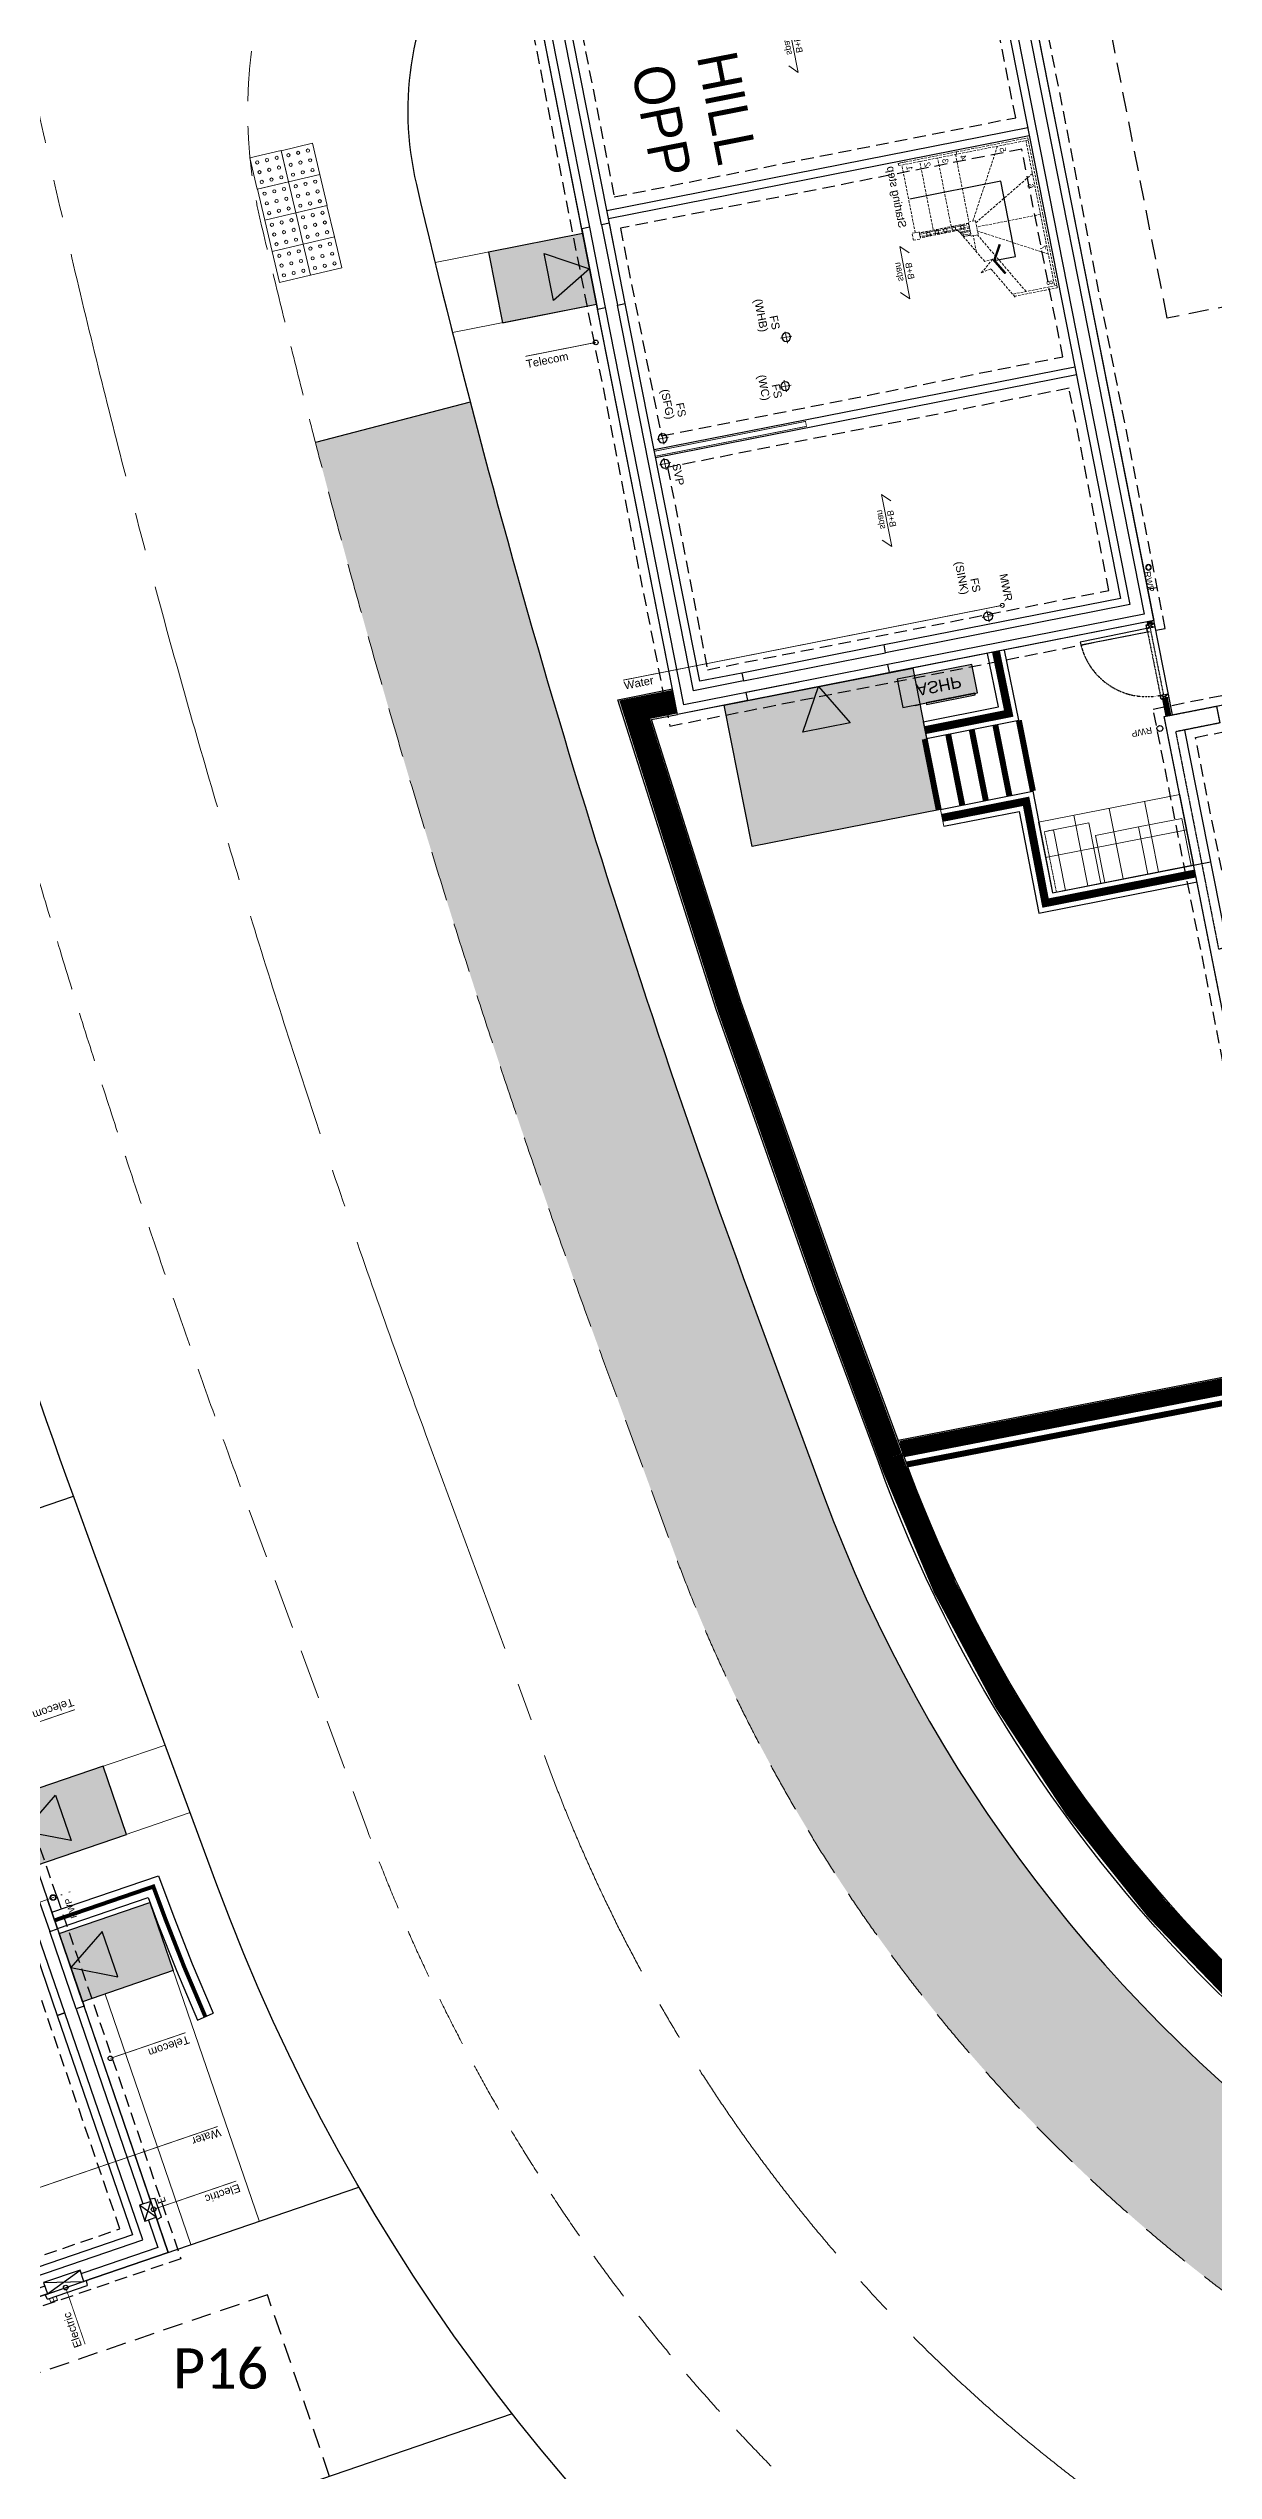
# Model space of a CAD drawing. Extents: x 287880777 to 288144713, y 62793326 to 63089570.
# Drawn here: x 287908694 to 287923253, y 63010993 to 63041266 of the extents above; entities that cross this region are included whole.
import ezdxf
from ezdxf.enums import TextEntityAlignment as Align

# ---------------------------------------------------------------- set-up
doc = ezdxf.new("R2010")
doc.units = 0
doc.set_wipeout_variables(frame=1)
for name, pattern in [('CENTER', [2, 1.25, -0.25, 0.25, -0.25]), ('Dash', [6.35, 3.175, -3.175]), ('DASHDOT', [25.4, 12.7, -6.35, 0, -6.35]), ('DASHED', [1.4, 0.7, -0.7]), ('DASHED2', [0.375, 0.25, -0.125]), ('HIDDEN', [9.525, 6.35, -3.175]), ('XREF - NORTHERN HIGHWAY DESIGN$0$CENTER2', [28.575, 19.05, -3.175, 3.175, -3.175]), ('XREF - NORTHERN HIGHWAY DESIGN$0$DASHED2', [0.375, 0.25, -0.125])]:
    doc.linetypes.add(name, pattern=pattern)
doc.layers.get('0').update_dxf_attribs({"color": 252})
for name, color, linetype in [('EXP - PEN 1', 1, 'Continuous'), ('NAR 1200h METAL RAILINGS', 160, 'DASHED'), ('NAR DETAIL', 2, 'Continuous'), ('NAR EXTERNAL WALLS', 2, 'Continuous'), ('NAR PARKING', 7, 'DASHED2'), ('NAR PATIO', 3, 'Continuous'), ('NAR PRIVATE DRIVE', 6, 'Continuous'), ('NAR PRIVATE PATH HATCH', 8, 'Continuous'), ('Wain-Centre Line', 10, 'Continuous'), ('Wain-Drainage Foul', 6, 'Continuous'), ('Wain-Drainage Foul Text', 2, 'Continuous'), ('Wain-Electrics', 3, 'Continuous'), ('Wain-Foundation acessories', 9, 'Continuous'), ('Wain-Foundation Line', 9, 'Continuous'), ('Wain-Meter box', 9, 'Continuous'), ('Wain-RWP', 9, 'Continuous'), ('Wain-Services Run (Electric)', 10, 'Continuous'), ('Wain-Services Run (Telecom)', 190, 'Continuous'), ('Wain-Stair 1', 2, 'Continuous'), ('Wain-Stair numbers', 9, 'Continuous'), ('Wain-Wall (Cavity Wall - Internal Leaf)', 4, 'Continuous'), ('Wain-Wall (External)', 4, 'Continuous')]:
    doc.layers.add(name, color=color, linetype=linetype)
for name, color, linetype, lineweight in [('EXP - STEPS', 240, 'Continuous', 18), ('NAR BIN STORAGE', 2, 'Continuous', 0), ('NAR CBF', 34, 'FENCELINE2', 0), ('NAR M4(2)', 94, 'Continuous', 30), ('NAR PATHS', 3, 'Continuous', 0), ('Wain-Text', 2, 'Continuous', 25), ('XREF - NORTHERN HIGHWAY DESIGN$0$EXP - HIGHWAY CENTRELINE', 3, 'XREF - NORTHERN HIGHWAY DESIGN$0$CENTER2', 18), ('XREF - NORTHERN HIGHWAY DESIGN$0$EXP - HIGHWAY CHANNEL', 4, 'XREF - NORTHERN HIGHWAY DESIGN$0$DASHED2', 9), ('XREF - NORTHERN HIGHWAY DESIGN$0$EXP - HIGHWAY FOOTWAY', 3, 'Continuous', 25), ('XREF - NORTHERN HIGHWAY DESIGN$0$EXP - HIGHWAY TACTILES', 1, 'Continuous', 9)]:
    doc.layers.add(name, color=color, linetype=linetype, lineweight=lineweight)
for name, color, linetype, true_color in [('NAR DOOR OPENINGS', 140, 'Continuous', 0x00bfff), ('NAR HOUSE TYPE NAMES', 1, 'Continuous', 0xff0000), ('Wain-Services Run (Water', 145, 'Continuous', 0x3481b8)]:
    doc.layers.add(name, color=color, linetype=linetype, true_color=true_color)
doc.layers.add('NAR Retaining Wall', color=222, linetype='Continuous', lineweight=13, true_color=0xcc0099)
doc.layers.add('Wain-Mains Water Riser', color=152, linetype='Continuous', lineweight=25, true_color=0x2776bb)
doc.layers.add('XREF - NORTHERN HIGHWAY DESIGN$0$EXP - ADOPTABLE GRASS MARGIN', color=252, linetype='Continuous', plot=False)
doc.styles.add('DD Arial Narrow', font='ARIALN.TTF', dxfattribs={"height": 100})
doc.styles.get("Standard").update_dxf_attribs({"font": 'arial.ttf'})
doc.styles.add('XREF - ARCHITECT LAYOUT$0$DD Arial Narrow', font='ARIALN.TTF', dxfattribs={"height": 100})
doc.linetypes.add('FENCELINE2', pattern='A,0.25,-0.1,[132,ltypeshp.shx,S=0.1,R=0,X=-0.1,Y=0],-0.1,1', length=1.45)

# ---------------------------------------------------------------- blocks, each defined once
blk = doc.blocks.new('Wall mounted meter - Electric (Plan)')
blk.add_wipeout([(-7157, 85115), (-7157, 84635), (-7007, 84635), (-7007, 85115)])
for p, q in [((-7217, 85137), (-7157, 85147)), ((-7217, 85137), (-7217, 84613)), ((-7157, 85147), (-7157, 84603)), ((-7007, 85115), (-7157, 85115)), ((-7007, 84635), (-7007, 85115)), ((-7157, 84603), (-7217, 84613)), ((-7157, 84635), (-7007, 84635))]:
    blk.add_line(p, q)
at = {"color": 9}
for p, q in [((-7157, 85115), (-7007, 84635)), ((-7007, 85115), (-7157, 84635))]:
    blk.add_line(p, q, dxfattribs=at)
at = {"lineweight": 0, "insert": (-7368, 85117), "char_height": 100, "width": 133.81, "attachment_point": 1, "line_spacing_factor": 0.9}
blk.add_mtext('\\A1;\\pi78.42052,t378.42052;{\\fCalibri|b0|i0|c0|p34;E}', dxfattribs=at)
blk = doc.blocks.new('RWP')
for radius in [35, 31.5]:
    blk.add_circle((35, 35), radius)
blk = doc.blocks.new('Slimline meter box front')
at = {"color": 0, "linetype": 'ByBlock', "lineweight": -2, "transparency": 16777216}
blk.add_wipeout([(62, 206), (271, 206), (271, 356), (62, 356)], dxfattribs=at)
for p, q in [((271, 356), (62, 356)), ((62, 356), (62, 206)), ((271, 206), (271, 356)), ((30, 206), (303, 206)), ((40, 146), (30, 206)), ((40, 146), (293, 146)), ((303, 206), (293, 146))]:
    blk.add_line(p, q, dxfattribs=at)
at = {"color": 9}
for p, q in [((62, 206), (271, 356)), ((62, 356), (271, 206))]:
    blk.add_line(p, q, dxfattribs=at)
at = {"lineweight": 0, "insert": (123, 128), "char_height": 100, "width": 133.81, "attachment_point": 1, "line_spacing_factor": 0.9}
blk.add_mtext('\\A1;\\pi78.42052,t378.42052;{\\fCalibri|b0|i0|c0|p34;E}', dxfattribs=at)
blk = doc.blocks.new('A$Cee92f38c')
at = {"layer": 'NAR M4(2)', "ltscale": 10, "transparency": 33554585}
h = blk.add_hatch(color=256, dxfattribs=at)
h.dxf.hatch_style = 1
h.paths.add_polyline_path([(0, 1.2), (0.9, 1.2), (0.9, 0), (0, 0)])
at = {"layer": 'NAR M4(2)', "ltscale": 0.25}
blk.add_lwpolyline([(0, 1.2), (0, 0), (0.9, 0), (0.9, 1.2)], close=True, dxfattribs=at)
blk = doc.blocks.new('A$C3d9247a0')
at = {"layer": 'NAR DOOR OPENINGS', "transparency": 33554610}
h = blk.add_hatch(color=256, dxfattribs=at)
h.dxf.hatch_style = 1
h.paths.add_polyline_path([(450, 1200), (150, 680), (750, 680)])
at = {"layer": 'NAR DOOR OPENINGS'}
blk.add_lwpolyline([(450, 1200), (150, 680), (750, 680)], close=True, dxfattribs=at)
at = {"layer": 'NAR M4(2)', "ltscale": 10, "transparency": 33554585, "xscale": -1000, "yscale": 1000, "zscale": 1000}
blk.add_blockref('A$Cee92f38c', (900, 0), dxfattribs=at)
blk = doc.blocks.new('A$C324e72f9')
at = {"layer": 'NAR DOOR OPENINGS', "transparency": 33554610}
h = blk.add_hatch(color=256, dxfattribs=at)
h.dxf.hatch_style = 1
h.paths.add_polyline_path([(1200, 0), (900, 520), (1500, 520)])
at = {"layer": 'NAR PRIVATE PATH HATCH', "transparency": 33554597}
h = blk.add_hatch(color=256, dxfattribs=at)
h.dxf.hatch_style = 1
h.paths.add_polyline_path([(2400, 0), (0, 0), (0, 1800), (2400, 1800)])
at = {"layer": 'NAR DOOR OPENINGS'}
blk.add_lwpolyline([(1200, 0), (900, 520), (1500, 520)], close=True, dxfattribs=at)
at = {"layer": 'NAR PATIO'}
blk.add_lwpolyline([(2400, 0), (0, 0), (0, 1800), (2400, 1800)], close=True, dxfattribs=at)
blk = doc.blocks.new('Span symbol - Beam & block')
at = {"linetype": 'Continuous', "lineweight": 13}
for p, q in [((-5342, 71790), (-6007, 71790)), ((-6007, 71790), (-5906, 71689)), ((-5442, 71890), (-5342, 71790))]:
    blk.add_line(p, q, dxfattribs=at)
at = {"insert": (-5770, 71896), "char_height": 80, "attachment_point": 1, "line_spacing_factor": 0.9}
blk.add_mtext('B+B\\Pspan', dxfattribs=at)
blk = doc.blocks.new('Drainage Pipe')
at = {"linetype": 'CENTER', "lineweight": 13, "ltscale": 20}
for p, q in [((-41756, 78762), (-41756, 78612)), ((-41681, 78687), (-41831, 78687))]:
    blk.add_line(p, q, dxfattribs=at)
blk.add_circle((-41756, 78687), 55)
blk = doc.blocks.new('Stairs Subs (Hillgrove)')
at = {"layer": 'Wain-Stair 1', "color": 9, "linetype": 'HIDDEN', "lineweight": 9, "ltscale": 5}
for p, q in [((12, 1601, 0), (12, 2148, 0)), ((42, 2148, 0), (943, 2148, 0)), ((42, 2148, 0), (42, 1585, 0)), ((943, 2148, 0), (1893, 2148, 0)), ((1893, 2148, 0), (1893, 1238, 0)), ((1922, 1238, 0), (1922, 2148, 0)), ((943, 2119, 0), (42, 2119, 0)), ((447, 2119, 0), (901, 1307, 0)), ((1893, 2119, 0), (943, 2119, 0)), ((952, 2119, 0), (952, 1307, 0)), ((1473, 2119, 0), (1007, 1307, 0)), ((42, 1756, 0), (853, 1297, 0)), ((1893, 1756, 0), (1033, 1273, 0)), ((649, 1243, 0), (853, 1243, 0)), ((1033, 1307, 0), (943, 1307, 0)), ((943, 1217, 0), (1033, 1217, 0)), ((955, 1217, 0), (955, 589, 0)), ((958, 1217, 0), (958, 589, 0)), ((972, 1217, 0), (972, 589, 0)), ((1002, 1217, 0), (972, 1217, 0)), ((1002, 589, 0), (1002, 1217, 0)), ((1016, 1217, 0), (1016, 589, 0)), ((1019, 1217, 0), (1019, 589, 0)), ((1033, 1217, 0), (1033, 1307, 0)), ((1893, 1223, 0), (1033, 1223, 0)), ((966, 1110, 0), (966, 1151, 0)), ((1007, 1110, 0), (966, 1110, 0)), ((966, 1002, 0), (966, 1043, 0)), ((1007, 1002, 0), (966, 1002, 0)), ((966, 894, 0), (966, 935, 0)), ((966, 1151, 0), (1007, 1151, 0)), ((966, 1043, 0), (1007, 1043, 0)), ((966, 935, 0), (1007, 935, 0)), ((1007, 1151, 0), (1007, 1110, 0)), ((1007, 1043, 0), (1007, 1002, 0)), ((1007, 935, 0), (1007, 894, 0)), ((1019, 995, 0), (1893, 995, 0)), ((1007, 894, 0), (966, 894, 0)), ((966, 786, 0), (966, 827, 0)), ((1007, 786, 0), (966, 786, 0)), ((966, 678, 0), (966, 719, 0)), ((1007, 678, 0), (966, 678, 0)), ((966, 827, 0), (1007, 827, 0)), ((966, 719, 0), (1007, 719, 0)), ((1007, 827, 0), (1007, 786, 0)), ((1007, 719, 0), (1007, 678, 0)), ((1032, 767, 0), (1893, 767, 0)), ((1032, 589, 0), (942, 589, 0)), ((942, 499, 0), (942, 589, 0)), ((942, 499, 0), (1032, 499, 0)), ((972, 589, 0), (1002, 589, 0)), ((1032, 499, 0), (1032, 589, 0)), ((1032, 539, 0), (1893, 539, 0)), ((1922, 499, 0), (1922, 535, 0))]:
    blk.add_line(p, q, dxfattribs=at)
at = {"layer": 'Wain-Stair 1', "color": 9, "linetype": 'HIDDEN', "lineweight": 9, "ltscale": 3}
for p, q in [((853, 1307, 0), (853, 1217, 0)), ((943, 1307, 0), (853, 1307, 0)), ((853, 1217, 0), (943, 1217, 0)), ((866, 1120, 0), (866, 1217, 0)), ((868, 1119, 0), (868, 1217, 0)), ((884, 1110, 0), (884, 1217, 0)), ((884, 1217, 0), (912, 1217, 0)), ((912, 1217, 0), (912, 1094, 0)), ((928, 1085, 0), (928, 1217, 0)), ((930, 1084, 0), (930, 1217, 0)), ((878, 1114, 0), (878, 1125, 0)), ((878, 1125, 0), (918, 1125, 0)), ((918, 1125, 0), (918, 1090, 0)), ((1922, 499, 0), (1922, 589, 0))]:
    blk.add_line(p, q, dxfattribs=at)
at = {"layer": 'Wain-Stair 1', "color": 9, "linetype": 'HIDDEN', "lineweight": 9, "ltscale": 3, "elevation": 0}
blk.add_lwpolyline([(12, 2148), (42, 2148)], dxfattribs=at)
at = {"layer": 'Wain-Stair 1', "color": 9, "linetype": 'HIDDEN', "lineweight": 9, "ltscale": 5, "elevation": 0}
for points in [[(1893, 2148), (1922, 2148)], [(0, 1608), (407, 1379), (378, 1252), (519, 1428), (509, 1322), (955, 1070)]]:
    blk.add_lwpolyline(points, dxfattribs=at)
blk.add_lwpolyline([(1893, 499), (1922, 499), (1922, 1238), (1893, 1238)], close=True, dxfattribs=at)
at = {"layer": 'Wain-Stair numbers', "color": 9, "const_width": 30, "elevation": 0}
blk.add_lwpolyline([(312, 1548), (312, 1548), (498, 1441), (684, 1548), (684, 1548)], dxfattribs=at)
at = {"layer": 'Wain-Stair numbers', "elevation": 0}
blk.add_lwpolyline([(498, 1441), (498, 1713), (1456, 1713), (1456, 554)], dxfattribs=at)
at = {"layer": 'Wain-Stair 1', "color": 9, "linetype": 'HIDDEN', "lineweight": 9, "ltscale": 5}
for s, p in [('8', (93, 2029, 0)), ('7', (536, 2029, 0)), ('6', (1325, 2029, 0)), ('5', (1838, 1777, 0)), ('4', (1838, 1273, 0)), ('3', (1838, 1045, 0)), ('2', (1838, 817, 0)), ('1', (1838, 589, 0))]:
    blk.add_text(s, height=75, dxfattribs=at).set_placement(p, align=Align.CENTER)
at = {"layer": 'Wain-Stair numbers', "color": 9, "insert": (1514, 449, 0), "char_height": 100, "width": 1584.27, "attachment_point": 2, "line_spacing_factor": 0.9}
blk.add_mtext('Starting step ', dxfattribs=at)
blk = doc.blocks.new('ASHP')
at = {"transparency": 33554457}
h = blk.add_hatch(color=256, dxfattribs=at)
h.dxf.hatch_style = 1
h.paths.add_polyline_path([(548853, -2506), (548853, -2866), (547903, -2866), (547903, -2506)])
at = {"flags": 128}
blk.add_lwpolyline([(548853, -2506), (548853, -2866), (547903, -2866), (547903, -2506)], close=True, dxfattribs=at)
for points in [[(548098, -2496), (548058, -2496), (548058, -2506), (548098, -2506)], [(548199, -2488), (548821, -2488), (548821, -2506), (548199, -2506)]]:
    blk.add_lwpolyline(points, close=True)
at = {"layer": 'Wain-Electrics', "lineweight": 0, "insert": (548112, -2609), "char_height": 150, "width": 2397.38, "attachment_point": 1, "line_spacing_factor": 0.9}
blk.add_mtext('\\A1;ASHP ', dxfattribs=at)
at = {"layer": 'Wain-Text', "lineweight": 0, "insert": (548112, -2609), "char_height": 150, "width": 2397.38, "attachment_point": 1, "line_spacing_factor": 0.9}
blk.add_mtext('\\A1;ASHP ', dxfattribs=at)
blk = doc.blocks.new('XREF - NORTHERN HIGHWAY DESIGN$0$TACTILES')
at = {"layer": 'XREF - NORTHERN HIGHWAY DESIGN$0$EXP - HIGHWAY TACTILES'}
blk.add_lwpolyline([(0.4, 0), (0.4, 0.4), (0, 0.4), (0, 0)], close=True, dxfattribs=at)
for centre in [(0.075, 0.325), (0.2, 0.325), (0.325, 0.325), (0.075, 0.2), (0.075, 0.075), (0.2, 0.2), (0.2, 0.075), (0.325, 0.2), (0.325, 0.075)]:
    blk.add_circle(centre, 0.02, dxfattribs=at)
blk = doc.blocks.new('XREF - NORTHERN HIGHWAY DESIGN')
at = {"layer": 'XREF - NORTHERN HIGHWAY DESIGN$0$EXP - ADOPTABLE GRASS MARGIN'}
h = blk.add_hatch(dxfattribs=at)
h.set_pattern_fill('AR-SAND', color=256, scale=0.01)
h.paths.add_polyline_path([(468.959, 301.48), (467.023, 300.976, 0.024725), (470.653, 289.415), (471.498, 287.125, 0.152288), (478.941, 277.452), (480.091, 279.089, -0.152288), (473.374, 287.817), (472.529, 290.108, -0.024725)])
at = {"layer": 'XREF - NORTHERN HIGHWAY DESIGN$0$EXP - HIGHWAY CENTRELINE', "ltscale": 0.15}
blk.add_lwpolyline([(462.3, 311.733, 0.04799), (468.401, 288.584), (469.92, 284.469, 0.304237), (487.966, 271.408), (527.469, 269.993, 0.023661), (572.397, 270.509, -0.011704), (594.617, 271.296), (625.382, 271.665)], format="xyb", dxfattribs=at)
at = {"layer": 'XREF - NORTHERN HIGHWAY DESIGN$0$EXP - HIGHWAY CHANNEL', "ltscale": 2.5, "flags": 128}
blk.add_lwpolyline([(576.797, 268.345, 0.002257), (572.538, 268.113, -0.023661), (527.383, 267.594), (487.88, 269.01, -0.304237), (467.669, 283.638), (466.15, 287.753, -0.031707), (461.53, 303.22, 0.404722), (454.525, 307.757), (452.396, 307.338), (451.469, 312.048), (472.074, 316.103), (473.001, 311.393), (471.019, 311.003, 0.425152), (466.338, 303.74, 0.030534), (470.653, 289.415), (471.498, 287.125, 0.304237), (489.996, 273.737), (522.189, 272.583)], format="xyb", dxfattribs=at)
at = {"layer": 'XREF - NORTHERN HIGHWAY DESIGN$0$EXP - HIGHWAY FOOTWAY', "flags": 128}
blk.add_lwpolyline([(576.897, 266.347, 0.002257), (572.655, 266.117, -0.023661), (527.311, 265.595), (487.809, 267.011, -0.304237), (465.792, 282.946), (464.273, 287.06, -0.031707), (459.582, 302.77, 0.404722), (454.912, 305.795), (450.82, 304.99), (449.391, 312.25), (473.92, 317.078), (475.349, 309.817), (471.405, 309.041, 0.425152), (468.285, 304.199, 0.030534), (472.529, 290.108), (473.374, 287.817, 0.304237), (490.067, 275.736), (522.261, 274.582)], format="xyb", dxfattribs=at)
blk.add_lwpolyline([(468.959, 301.48), (467.023, 300.976)], dxfattribs=at)
at = {"layer": 'XREF - NORTHERN HIGHWAY DESIGN$0$EXP - HIGHWAY TACTILES', "rotation": 283.2651855370171}
for p in [(466.206, 304.531), (466.596, 304.622), (466.688, 304.233), (466.298, 304.141), (466.39, 303.752), (466.779, 303.844), (466.482, 303.363), (466.871, 303.454)]:
    blk.add_blockref('XREF - NORTHERN HIGHWAY DESIGN$0$TACTILES', p, dxfattribs=at)

msp = doc.modelspace()

# ---------------------------------------------------------------- linework, layer by layer
at = {"layer": 'Defpoints'}
for points in [[(287920613, 63043708), (287922505, 63034115), (287916554, 63032941), (287914663, 63042535), (287916318, 63042861), (287916166, 63043634), (287918805, 63044154), (287918958, 63043382)], [(287927314, 63027315), (287923879, 63026636), (287922636, 63032916), (287926071, 63033596)]]:
    msp.add_lwpolyline(points, close=True, dxfattribs=at)
at = {"layer": 'EXP - STEPS'}
for p, q in [((287919643, 63032634), (287920820, 63032867)), ((287919818, 63031751), (287920995, 63031984))]:
    msp.add_line(p, q, dxfattribs=at)
at = {"layer": 'EXP - STEPS', "const_width": 75}
for points in [[(287919818, 63031751), (287919643, 63032634)], [(287920112, 63031809), (287919937, 63032692)], [(287920406, 63031868), (287920231, 63032751)], [(287920701, 63031926), (287920526, 63032809)], [(287920820, 63032867), (287920995, 63031984)]]:
    msp.add_lwpolyline(points, dxfattribs=at)
at = {"layer": 'NAR 1200h METAL RAILINGS', "ltscale": 250, "const_width": 50}
msp.add_lwpolyline([(287908770, 63017869), (287910004, 63018292), (287910159, 63017876), (287910391, 63017285), (287910654, 63016666)], dxfattribs=at)
at = {"layer": 'NAR BIN STORAGE', "linetype": 'Dash', "ltscale": 0.025}
msp.add_lwpolyline([(287921252, 63031499), (287921139, 63031476), (287921289, 63030721), (287921401, 63030743)], dxfattribs=at)
at = {"layer": 'NAR BIN STORAGE'}
for points in [[(287921401, 63030743), (287921252, 63031499), (287921694, 63031586), (287921843, 63030830)], [(287921892, 63030840), (287921776, 63031429), (287922315, 63031535), (287922431, 63030946)], [(287922431, 63030946), (287922315, 63031535), (287922855, 63031642), (287922971, 63031053)]]:
    msp.add_lwpolyline(points, close=True, dxfattribs=at)
at = {"layer": 'NAR CBF', "ltscale": 1200, "transparency": 33554687, "const_width": 75}
for points in [[(287922453, 63034104), (287922459, 63034072)], [(287922645, 63033141), (287922688, 63032927)], [(287965021, 63027585), (287961143, 63026812), (287940057, 63027576), (287919421, 63023567)]]:
    msp.add_lwpolyline(points, dxfattribs=at)
at = {"layer": 'NAR DETAIL', "flags": 128}
for points in [[(287922420, 63034014), (287921587, 63033847), (287921594, 63033810), (287922428, 63033976)], [(287922518, 63034033), (287922420, 63034014), (287922410, 63034063), (287922508, 63034082)], [(287922695, 63033151), (287922597, 63033131), (287922587, 63033180), (287922685, 63033200)]]:
    msp.add_lwpolyline(points, close=True, dxfattribs=at)
for points in [[(287922410, 63034063), (287922518, 63034033)], [(287922420, 63034014), (287922508, 63034082)], [(287922587, 63033180), (287922695, 63033151)], [(287922597, 63033131), (287922685, 63033200)]]:
    msp.add_lwpolyline(points, dxfattribs=at)
at = {"layer": 'NAR DETAIL', "linetype": 'DASHED', "ltscale": 0.005, "flags": 128}
msp.add_lwpolyline([(287922420, 63034014), (287922587, 63033180), (287922630, 63033189), (287922463, 63034022)], close=True, dxfattribs=at)
at = {"layer": 'NAR DETAIL', "linetype": 'DASHED', "ltscale": 0.2}
msp.add_arc((287922420, 63034014), 850, 193.7323, 281.3124, dxfattribs=at)
at = {"layer": 'NAR EXTERNAL WALLS'}
for points in [[(287922427, 63034508), (287922537, 63034530)], [(287919625, 63032850), (287920566, 63033037), (287920429, 63033705)], [(287919666, 63032639), (287920820, 63032869), (287920640, 63033747)], [(287919841, 63031755), (287920995, 63031982), (287921239, 63030710), (287923216, 63031101)], [(287919882, 63031544), (287920825, 63031730), (287921068, 63030457), (287923047, 63030849)], [(287965080, 63027918), (287961117, 63027128), (287940032, 63027892), (287919311, 63023867)], [(287965002, 63027683), (287961135, 63026912), (287940049, 63027676), (287919387, 63023662)], [(287908735, 63017971), (287910069, 63018428)], [(287910069, 63018428), (287910259, 63017914), (287910491, 63017326), (287910753, 63016708)], [(287908805, 63017767), (287909940, 63018156), (287910058, 63017837), (287910292, 63017244), (287910555, 63016624)], [(287910555, 63016624), (287910753, 63016708)]]:
    msp.add_lwpolyline(points, dxfattribs=at)
for points in [[(287923622, 63016664, -0.118675), (287919064, 63023600), (287918271, 63025747), (287917039, 63029252), (287915810, 63033126), (287916491, 63033260)], [(287923560, 63017174, -0.112952), (287919369, 63023711), (287918577, 63025857), (287917347, 63029355), (287916230, 63032877), (287916554, 63032941)]]:
    msp.add_lwpolyline(points, format="xyb", dxfattribs=at)
at = {"layer": 'NAR PARKING', "ltscale": 1000}
msp.add_lwpolyline([(287922674, 63037896), (287921750, 63042606), (287924105, 63043068), (287925029, 63038358)], close=True, dxfattribs=at)
at = {"layer": 'NAR PATHS'}
msp.add_line((287919882, 63031544), (287919625, 63032850), dxfattribs=at)
for points in [[(287913525, 63038589), (287915369, 63038953), (287915543, 63038070), (287913742, 63037714)], [(287921948, 63031768), (287922122, 63030886)], [(287922390, 63031856), (287922564, 63030973)], [(287921152, 63031153), (287922918, 63031501)], [(287921507, 63031681), (287921681, 63030798)], [(287910153, 63020060), (287908242, 63019410), (287908535, 63018556), (287910464, 63019217)]]:
    msp.add_lwpolyline(points, dxfattribs=at)
msp.add_lwpolyline([(287921239, 63030711), (287921065, 63031594), (287922831, 63031943), (287923005, 63031060)], close=True, dxfattribs=at)
at = {"layer": 'NAR PRIVATE DRIVE'}
for points in [[(287920324, 63045177), (287922737, 63032936), (287925970, 63033576), (287923180, 63047778)], [(287906912, 63029454), (287904590, 63028636), (287896134, 63026970), (287896425, 63025495), (287898487, 63019569), (287909007, 63023172)]]:
    msp.add_lwpolyline(points, dxfattribs=at)
at = {"layer": 'NAR Retaining Wall', "linetype": 'DASHED', "ltscale": 250}
for points, const_width in [([(287919646, 63032745), (287920693, 63032953), (287920534, 63033726)], 100), ([(287919862, 63031649), (287920910, 63031856), (287921153, 63030584), (287923026, 63030954)], 100), ([(287964981, 63027789), (287961126, 63027020), (287940040, 63027784), (287919349, 63023765)], 200)]:
    msp.add_lwpolyline(points, dxfattribs=dict(at, const_width=const_width))
at = {"layer": 'NAR Retaining Wall', "linetype": 'DASHED', "ltscale": 250, "const_width": 300}
msp.add_lwpolyline([(287919269, 63023511, -0.002184), (287919216, 63023655), (287918424, 63025802), (287917193, 63029303), (287916020, 63033002), (287916523, 63033101)], format="xyb", dxfattribs=at)
at = {"layer": 'NAR Retaining Wall', "linetype": 'Continuous', "ltscale": 250, "const_width": 300}
msp.add_lwpolyline([(287923652, 63016859, -0.114869), (287919269, 63023511, -0.109257)], format="xyb", dxfattribs=at)
at = {"layer": 'Wain-Centre Line', "linetype": 'DASHDOT', "lineweight": 15, "ltscale": 15}
msp.add_line((287899572, 63015011), (287908964, 63018227), dxfattribs=at)
msp.add_line((287899572, 63015011), (287908964, 63018227), dxfattribs=at)
at = {"layer": 'Wain-Foundation Line', "linetype": 'HIDDEN', "ltscale": 25}
for points in [[(287916173, 63042959), (287914518, 63042632), (287916457, 63032796), (287922650, 63034017), (287920711, 63043853), (287919055, 63043527)], [(287916878, 63042486), (287915222, 63042160), (287915764, 63039411), (287920780, 63040400), (287920238, 63043149), (287918583, 63042822)], [(287908797, 63018170), (287907246, 63022700), (287898188, 63019598), (287899739, 63015068)]]:
    msp.add_lwpolyline(points, dxfattribs=at)
for points in [[(287921369, 63037411), (287920857, 63040007), (287915842, 63039018), (287916353, 63036422)], [(287921945, 63034490), (287921447, 63037019), (287916431, 63036030), (287916929, 63033501)], [(287927452, 63027223), (287923786, 63026498), (287922498, 63033009), (287926164, 63033734)], [(287926923, 63027577), (287924140, 63027026), (287923027, 63032655), (287925810, 63033205)]]:
    msp.add_lwpolyline(points, close=True, dxfattribs=at)
at = {"layer": 'Wain-Mains Water Riser', "lineweight": 0}
msp.add_circle((287920612, 63034305), 25, dxfattribs=at)
at = {"layer": 'Wain-RWP'}
msp.add_circle((287922582, 63032766), 37.5, dxfattribs=at)
at = {"layer": 'Wain-Services Run (Telecom)', "const_width": 10}
for points in [[(287915533, 63037591), (287914653, 63037417)], [(287908086, 63020182), (287909023, 63020503)], [(287909468, 63016145), (287910406, 63016466)]]:
    msp.add_lwpolyline(points, dxfattribs=at)
at = {"layer": 'Wain-Services Run (Telecom)'}
for centre in [(287915533, 63037591), (287909468, 63016145)]:
    msp.add_circle(centre, 29, dxfattribs=at)
at = {"layer": 'Wain-Services Run (Water', "const_width": 10}
for points in [[(287920612, 63034305), (287915874, 63033370)], [(287901472, 63012096), (287910808, 63015293)]]:
    msp.add_lwpolyline(points, dxfattribs=at)
at = {"layer": 'Wain-Wall (Cavity Wall - Internal Leaf)'}
for points in [[(287908899, 63016713), (287908567, 63017681), (287908473, 63017648), (287908804, 63016681)], [(287900807, 63013110), (287901524, 63011017), (287909871, 63013875), (287908899, 63016713), (287908804, 63016681), (287909744, 63013937), (287901586, 63011144), (287900902, 63013142)]]:
    msp.add_lwpolyline(points, close=True, dxfattribs=at)
at = {"layer": 'Wain-Wall (External)'}
for points in [[(287915357, 63039013), (287914663, 63042535), (287916318, 63042861), (287916166, 63043634), (287918805, 63044154), (287918958, 63043382), (287920613, 63043708), (287922505, 63034115), (287919203, 63033464)], [(287915458, 63039032), (287914783, 63042454), (287916439, 63042781), (287916287, 63043553), (287918725, 63044034), (287918877, 63043261)], [(287915605, 63039061), (287914959, 63042336), (287916615, 63042662), (287916463, 63043435), (287918606, 63043858), (287918759, 63043085), (287920414, 63043411), (287922208, 63034314), (287919154, 63033711)], [(287915766, 63038762), (287915077, 63042257), (287916733, 63042584), (287916580, 63043356), (287918528, 63043740), (287918680, 63042968)], [(287918877, 63043261), (287920533, 63043588), (287922384, 63034195), (287919183, 63033564)], [(287918680, 63042968), (287920336, 63043294), (287922091, 63034392), (287919135, 63033810)], [(287915672, 63039240), (287920931, 63040277)], [(287915691, 63039142), (287920950, 63040178)], [(287917427, 63033114), (287916554, 63032941), (287915555, 63038009)], [(287918070, 63033345), (287916635, 63033062), (287915656, 63038029)], [(287917379, 63033361), (287916753, 63033238), (287915803, 63038058)], [(287917359, 63033459), (287916832, 63033356), (287915901, 63038078)], [(287916261, 63036251), (287921520, 63037288)], [(287916280, 63036153), (287921539, 63037190)], [(287908583, 63018097), (287908709, 63017729), (287908806, 63017763), (287908680, 63018130)]]:
    msp.add_lwpolyline(points, dxfattribs=at)
for points in [[(287915656, 63038029), (287915458, 63039032), (287915357, 63039013), (287915555, 63038009)], [(287915901, 63038078), (287915703, 63039081), (287915605, 63039061), (287915803, 63038058)], [(287919135, 63033810), (287917359, 63033459), (287917379, 63033361), (287919154, 63033711)], [(287919183, 63033564), (287917408, 63033214), (287917427, 63033114), (287919203, 63033464)], [(287927314, 63027315), (287923879, 63026636), (287922636, 63032916), (287923289, 63033045), (287923330, 63032835), (287922889, 63032747), (287922889, 63032747), (287922889, 63032747), (287924048, 63026888), (287924048, 63026888), (287924048, 63026888), (287927061, 63027484), (287925902, 63033343), (287925902, 63033343), (287925902, 63033343), (287925902, 63033343), (287925902, 63033343), (287925571, 63033278), (287925529, 63033489), (287926071, 63033596)], [(287909041, 63016762), (287908709, 63017729), (287908806, 63017763), (287909138, 63016795)], [(287909041, 63016762), (287910061, 63013782), (287901431, 63010826), (287900665, 63013061), (287900568, 63013028), (287901367, 63010696), (287910191, 63013718), (287909138, 63016795)]]:
    msp.add_lwpolyline(points, close=True, dxfattribs=at)
at = {"layer": 'Wain-Wall (External)', "linetype": 'HIDDEN', "ltscale": 25, "const_width": 10}
msp.add_lwpolyline([(287918166, 63036542), (287918154, 63036604), (287916265, 63036231), (287916277, 63036169)], close=True, dxfattribs=at)
at = {"layer": 'Wain-Wall (External)', "linetype": 'HIDDEN'}
msp.add_lwpolyline([(287927314, 63027315), (287923879, 63026636), (287922636, 63032916), (287923289, 63033045), (287923330, 63032835), (287922779, 63032725), (287923315, 63030011), (287923426, 63030033), (287923511, 63029602), (287923401, 63029580), (287923959, 63026756), (287927193, 63027396), (287926635, 63030219), (287926524, 63030198), (287926439, 63030629), (287926549, 63030651), (287926013, 63033365), (287925571, 63033278), (287925529, 63033489), (287926071, 63033596)], close=True, dxfattribs=at)

# ---------------------------------------------------------------- block references
at = {"layer": 'Defpoints', "linetype": 'Continuous', "xscale": -1, "rotation": 191.1529731547568}
msp.add_blockref('ASHP', (287382299, 62924589), dxfattribs=at)
at = {"layer": 'NAR M4(2)', "xscale": -1}
for p, rotation in [((287914366, 63037837), 281.1529731547569), ((287909378, 63019796), 108.9035456239065)]:
    msp.add_blockref('A$C3d9247a0', p, dxfattribs=dict(at, rotation=rotation))
at = {"layer": 'NAR M4(2)', "rotation": 108.9035456239065}
msp.add_blockref('A$C3d9247a0', (287910253, 63017242), dxfattribs=at)
at = {"layer": 'NAR PATIO', "rotation": 191.1529731547568}
msp.add_blockref('A$C324e72f9', (287919493, 63033521), dxfattribs=at)
at = {"layer": 'Wain-Drainage Foul', "lineweight": 0, "xscale": -1}
for p, rotation in [((288003191, 63011910), 101.1529731547568), ((287832623, 63062791), 281.1529731547569), ((287942116, 63121670), 191.1529731547568), ((287942145, 63121352), 191.1529731547568)]:
    msp.add_blockref('Drainage Pipe', p, dxfattribs=dict(at, rotation=rotation))
at = {"layer": 'Wain-Drainage Foul', "lineweight": 0, "rotation": 101.1529731547569}
msp.add_blockref('Drainage Pipe', (287989559, 63090356), dxfattribs=at)
at = {"layer": 'Wain-Foundation acessories', "xscale": -1, "rotation": 281.1529731547569}
for p in [(287846467, 63032974), (287847863, 63030143, 0), (287847635, 63027047)]:
    msp.add_blockref('Span symbol - Beam & block', p, dxfattribs=at)
at = {"layer": 'Wain-RWP', "xscale": -1, "rotation": 281.1529731547569}
msp.add_blockref('RWP', (287922412, 63034739), dxfattribs=at)
at = {"layer": 'Wain-RWP', "rotation": 108.9035456239065}
msp.add_blockref('RWP', (287908796, 63018133), dxfattribs=at)
at = {"layer": 'Wain-Stair 1', "xscale": -1, "rotation": 281.1529731547569}
msp.add_blockref('Stairs Subs (Hillgrove)', (287919195, 63037847, 0), dxfattribs=at)

# ---------------------------------------------------------------- texts
at = {"layer": 'NAR HOUSE TYPE NAMES', "insert": (287917557, 63039880, 0), "char_height": 500, "attachment_point": 3, "rotation": 281.153, "style": 'DD Arial Narrow'}
msp.add_mtext_dynamic_manual_height_columns('{\\fGill Sans MT|b0|i0|c0|p34;HILL\\POPP}', width=2588.93, gutter_width=12.5, heights=[0], dxfattribs=at)
at = {"layer": 'NAR PARKING', "insert": (287911442, 63012516), "char_height": 500, "attachment_point": 3, "rotation": 359.7932, "style": 'XREF - ARCHITECT LAYOUT$0$DD Arial Narrow'}
msp.add_mtext_dynamic_manual_height_columns('{\\fCalibri|b0|i0|c0|p34;P16}', width=1066.24, gutter_width=500, heights=[0], dxfattribs=at)
at = {"layer": 'Wain-Drainage Foul Text', "char_height": 100, "attachment_point": 3, "rotation": 281.153, "line_spacing_factor": 0.9}
for s, insert in [('\\A1;FS\\P(WHB)', (287917836, 63037763, 0)), ('\\A1;FS\\P(WC)', (287917863, 63036906, 0)), ('\\A1;FS\\P(SFG)', (287916664, 63036672)), ('\\A1;{\\fArial|b0|i0|c0|p34;SVP}', (287916640, 63035814, 0)), ('\\A1;FS\\P(SINK)', (287920344, 63034481, 43))]:
    msp.add_mtext(s, dxfattribs=dict(at, insert=insert))
at = {"layer": 'Wain-Mains Water Riser', "lineweight": 0, "insert": (287920742, 63034367), "char_height": 100, "attachment_point": 3, "rotation": 281.153, "line_spacing_factor": 0.9}
msp.add_mtext('MWR', dxfattribs=at)
at = {"layer": 'Wain-RWP', "char_height": 80, "line_spacing_factor": 0.9}
for insert, attachment_point, rotation in [((287922435, 63034466, 0), 9, 281.153), ((287922491, 63032708), 1, 191.1886), ((287908969, 63018157, 0), 9, 108.9035)]:
    msp.add_mtext('RWP', dxfattribs=dict(at, insert=insert, attachment_point=attachment_point, rotation=rotation))
at = {"layer": 'Wain-Services Run (Electric)'}
msp.add_text('Electric', height=100, rotation=198.9035, dxfattribs=at).set_placement((287911071, 63014577, 0))
at = {"layer": 'Wain-Services Run (Telecom)'}
for rotation, p in [(11.153, (287914673, 63037270, 0)), (198.9035, (287908991, 63020649, 0)), (198.9035, (287910436, 63016431, 0))]:
    msp.add_text('Telecom', height=100, rotation=rotation, dxfattribs=at).set_placement(p)
at = {"layer": 'Wain-Services Run (Water'}
for rotation, p in [(11.153, (287915897, 63033252, 0)), (198.9035, (287910828, 63015271, 0))]:
    msp.add_text('Water', height=100, rotation=rotation, dxfattribs=at).set_placement(p)

# ---------------------------------------------------------------- next in the draw order: block references
at = {"layer": 'Wain-Meter box', "rotation": 108.9035456239065}
msp.add_blockref('Wall mounted meter - Electric (Plan)', (287986888, 63047547), dxfattribs=at)

# ---------------------------------------------------------------- next in the draw order: linework, layer by layer
at = {"layer": 'NAR PARKING', "ltscale": 1000}
msp.add_lwpolyline([(287912207, 63010920), (287911430, 63013191), (287902347, 63010081), (287903125, 63007810)], dxfattribs=at)
at = {"layer": 'Wain-Foundation Line', "linetype": 'HIDDEN', "ltscale": 25}
msp.add_lwpolyline([(287908797, 63018170), (287910349, 63013641), (287901290, 63010539), (287899739, 63015068)], dxfattribs=at)
msp.add_lwpolyline([(287900404, 63014979), (287901663, 63011301), (287909586, 63014014), (287908327, 63017692)], close=True, dxfattribs=at)
at = {"layer": 'Wain-Services Run (Electric)', "const_width": 10}
msp.add_lwpolyline([(287908909, 63013279), (287909152, 63012571)], dxfattribs=at)
at = {"layer": 'Wain-Services Run (Electric)'}
msp.add_circle((287908909, 63013279), 29, dxfattribs=at)

# ---------------------------------------------------------------- next in the draw order: texts
msp.add_text('Electric ', height=100, rotation=108.9035, dxfattribs=at).set_placement((287909114, 63012548, 0))

# ---------------------------------------------------------------- next in the draw order: block references
at = {"layer": 'Wain-Meter box', "rotation": 108.9035456239065}
msp.add_blockref('Slimline meter box front', (287910256, 63014168), dxfattribs=at)

# ---------------------------------------------------------------- next in the draw order: linework, layer by layer
at = {"layer": 'Defpoints'}
msp.add_lwpolyline([(287901367, 63010696), (287898345, 63019521), (287907169, 63022543), (287910191, 63013718)], close=True, dxfattribs=at)
at = {"layer": 'NAR PATHS'}
msp.add_lwpolyline([(287911325, 63014112), (287909961, 63018093), (287908826, 63017705), (287909119, 63016851), (287909402, 63016948), (287910473, 63013820)], dxfattribs=at)
at = {"layer": 'NAR PRIVATE DRIVE'}
msp.add_lwpolyline([(287914490, 63011702), (287902754, 63007683), (287901685, 63010805), (287912574, 63014534)], dxfattribs=at)
at = {"layer": 'Wain-Services Run (Electric)', "const_width": 10}
msp.add_lwpolyline([(287910007, 63014258), (287911041, 63014612)], dxfattribs=at)
at = {"layer": 'Wain-Services Run (Electric)'}
msp.add_circle((287910007, 63014258), 29, dxfattribs=at)

# ---------------------------------------------------------------- next in the draw order: block references
at = {"layer": 'EXP - PEN 1', "xscale": 1000, "yscale": 1000, "zscale": 1000}
msp.add_blockref('XREF - NORTHERN HIGHWAY DESIGN', (287445006, 62735366), dxfattribs=at)

doc.saveas('drawing.dxf')
